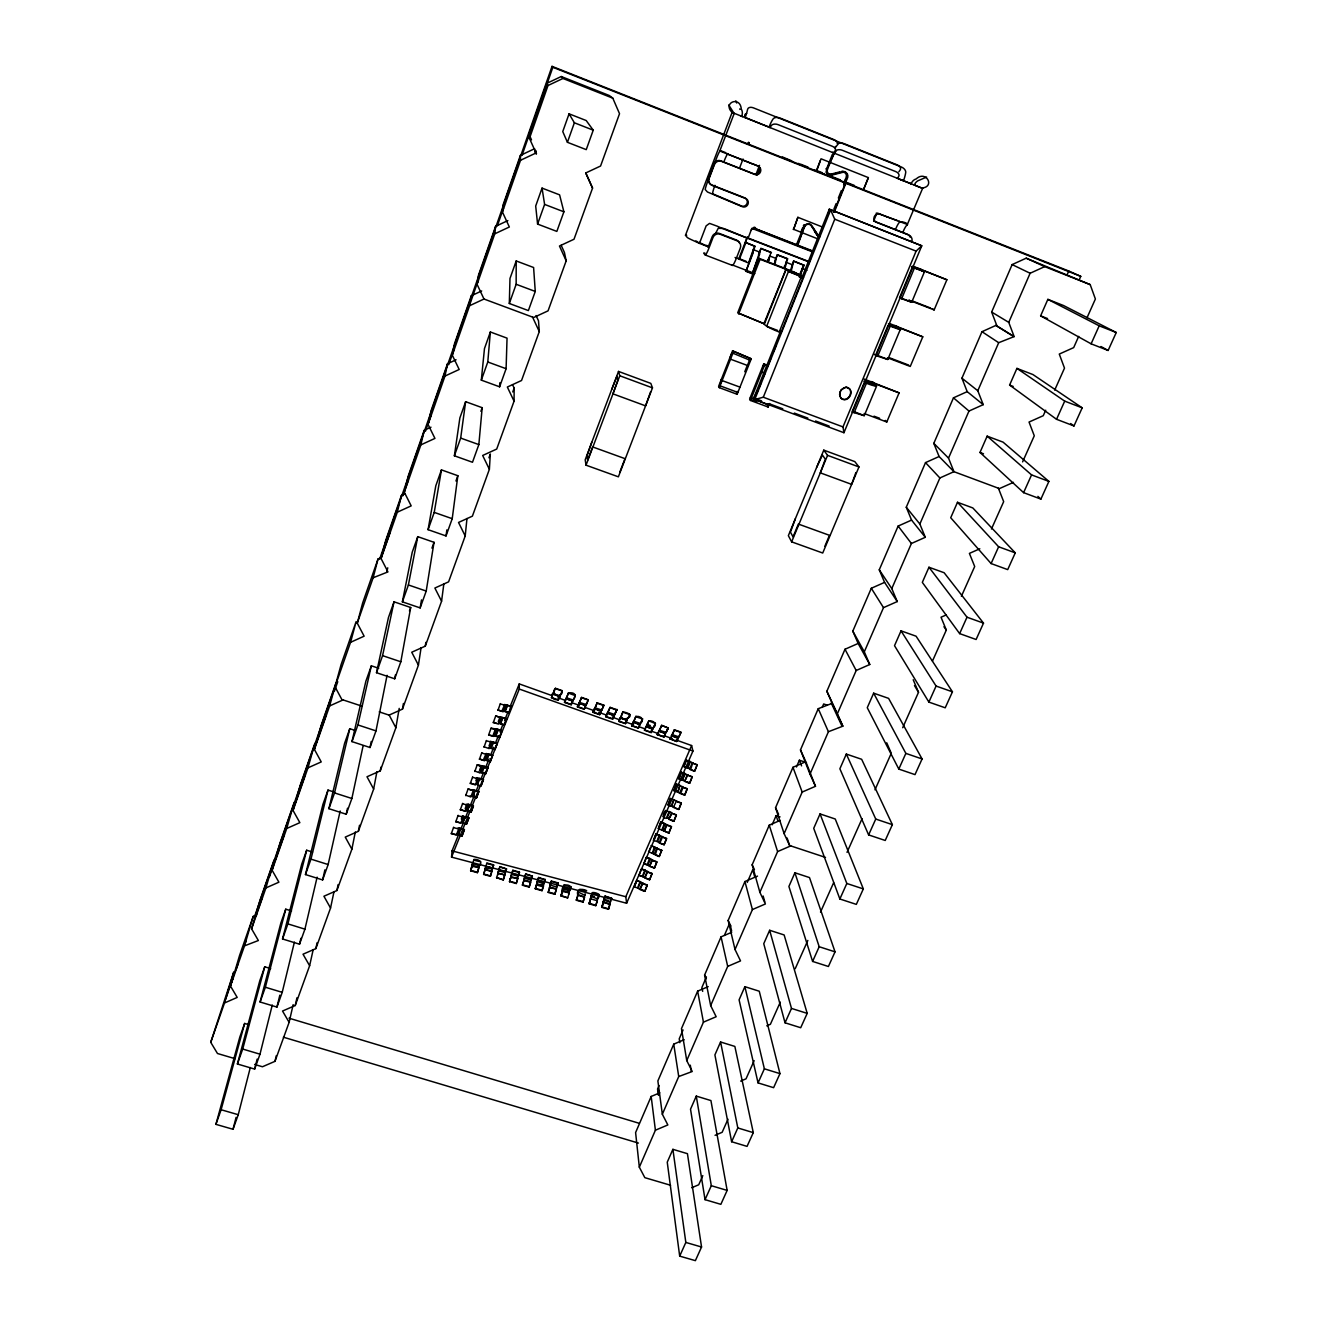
<?xml version="1.0" encoding="UTF-8"?>
<svg xmlns="http://www.w3.org/2000/svg" width="1327" height="1327" viewBox="0 0 1327 1327"><rect width="100%" height="100%" fill="white"/><g stroke="black" fill="none" stroke-linecap="round" stroke-linejoin="round"><path stroke-width="1.5" d="M509.319 303.485L516.153 284.277L516.203 260.955L533.603 267.507L535.262 291.442L528.378 310.584L509.319 303.485L509.983 278.488L516.203 260.955M464.384 829.856L460.403 828.595L458.064 834.733L462.045 835.993L464.384 829.508L457.483 828.264M579.401 702.331L586.335 704.654L588.276 699.744L581.541 697.405L580.33 700.391M389.06 715.12L402.463 709.116L418.42 665.126L411.735 652.237L425.287 646.149L441.576 601.214L434.874 588.043L448.592 581.84L465.213 535.959L458.528 522.456L472.395 516.153L489.381 469.294L482.663 455.476L496.713 449.057L514.063 401.169L514.146 388.081L512.537 384.664M579.6 702.315L581.541 697.405M586.799 703.277L584.179 709.282L577.461 706.943L580.065 700.921M573.811 698.748C570.428 703.841 581.624 691.632 568.52 692.843L567.309 695.846M603.52 902.128L610.072 904.334L608.496 909.227L601.894 907.386L605.046 896.057L611.714 898.362L610.304 902.426L603.835 900.137L605.046 896.057M615.446 712.898C621.036 700.789 609.773 725.288 616.79 709.696L610.088 707.357L607.617 712.4L605.941 716.845L612.626 719.184L614.617 714.059L612.626 719.184M506.101 368.707L507.047 338.153L490.36 331.982L484.471 348.586L481.319 380.136L499.615 386.804L506.101 368.707L487.789 361.989L490.36 331.982M573.33 700.125L566.579 697.77L568.52 692.843M567.06 696.393L565.833 698.682L572.733 701.004L565.982 698.649L564.473 702.414L571.207 704.77L573.181 699.611L571.207 704.77M560.939 693.872L562.233 690.654L555.466 688.298L554.172 691.5M602.358 708.701L601.678 710.111L601.927 709.298M499.615 386.804L499.798 382.79M553.989 691.815C546.79 698.384 560.259 704.355 560.425 694.552M658.391 848.981L661.758 850.441L659.254 856.512L648.555 851.669M508.838 712.914L511.26 706.528L507.213 705.184L504.791 711.587L508.838 712.914L511.243 706.229L504.293 704.737M562.233 690.654C563.063 699.279 549.063 694.303 555.466 688.298M504.16 725.205L506.582 718.836L502.535 717.509L500.13 723.878L504.16 725.205L506.549 718.554L499.615 717.078M495.469 729.004L493.063 735.357L495.933 735.838L498.338 729.485L495.037 736.037L499.499 737.447L501.938 730.696L497.525 729.253L491.056 728.208L488.635 734.992L493.777 736.385L496.182 730.032L491.056 728.208M590.631 899.059L591.162 895.708L594.463 896.637M591.162 895.708L589.155 903.836L595.773 905.678L597.349 900.768L590.349 898.761M489.381 469.294L490.327 453.983L488.95 457.765M499.499 737.447L501.938 730.696M500.362 703.973L505.521 705.417L503.099 711.819L497.957 709.978L501.158 711.056M488.983 747.532L491.305 748.03L493.694 741.71L490.409 748.246L494.871 749.639L497.277 743.336L490.36 741.544M472.279 865.038L478.931 867.709L477.388 872.668L470.637 870.794L472.76 862.616L472.13 865.967M494.871 749.639L497.293 742.904M577.875 895.493C574.16 882.555 598.013 895.161 579.617 889.389M584.145 897.915L585.025 893.983M498.919 716.995L495.717 715.917L500.843 717.758L498.421 724.127L493.296 722.303L496.497 723.364M577.527 896.073L578.406 892.142L584.842 895.31L585.124 894.365M490.26 761.781L492.649 755.494L488.635 754.184L486.246 760.487L490.26 761.781L492.632 755.179L485.715 753.802M535.345 888.841L536.904 883.898L543.572 885.772L543.357 886.718L542.013 890.699L535.345 888.841L538.646 877.479L545.248 879.768L543.854 883.865L537.319 881.543L538.646 877.479M562.515 891.213C560.127 882.571 574.79 883.417 569.499 891.014L562.996 888.725L564.207 884.628M561.172 245.313L564.423 252.462L566.181 260.838L548.051 310.85L533.67 317.518L483.99 299.023L477.073 284.36L494.772 233.817L509.352 227L502.419 211.988L502.933 205.287L520.383 155.408L534.599 148.707L535.279 153.335L536.407 153.783L535.942 150.681M485.649 773.873L488.037 767.62L484.471 766.359L481.203 772.496L485.649 773.873L488.021 767.288L481.85 766.26M488.635 734.992L492.234 735.739M676.123 740.002L691.616 745.542L692.943 751.049L626.609 903.239L451.545 857.126L452.043 850.872L458.993 833.605M486.395 740.881L497.277 743.336M481.071 785.916L483.443 779.679L479.445 778.385L477.073 784.639L481.071 785.916L483.443 779.364L476.526 778.02M491.77 742.208L489.149 748.61L484.04 746.786M525.774 873.879L524.281 877.844L530.999 880.265L532.376 876.168L525.774 873.879L522.473 885.242L529.141 887.099L530.485 883.135L530.7 882.173L524.082 879.751L522.473 885.242M549.693 887.63L551.385 881.045L558.02 882.903L556.826 887L550.174 885.142L549.345 888.194M555.996 890.052L558.02 882.903M481.784 753.089L486.926 754.466L484.537 760.769L479.429 758.961L482.613 760.006M550.241 884.28L550.174 885.142L551.385 881.045M610.47 901.099L608.496 909.227M476.509 797.925L478.865 791.373L476.509 797.925L472.528 796.631L474.884 790.428L478.881 791.705M608.828 900.651L603.885 899.258L601.894 907.386M478.848 444.595L482.182 407.688L465.628 401.683L459.872 417.939L454.381 455.791L472.495 462.26L478.848 444.595L460.685 438.092L465.628 401.683M471.068 812.257L473.424 806.07L469.426 804.792L467.087 810.979L471.068 812.257L473.407 805.738L466.673 804.179L465.18 808.724M482.696 770.788L484.471 766.359L477.222 764.8L482.315 766.608L479.943 772.878L474.85 771.087M536.838 884.031L537.551 880.929L544.07 882.538L545.198 879.303M472.611 777.34L477.737 778.7L475.365 784.954L470.289 783.162L473.457 784.191M466.54 824.15L468.895 817.979L464.898 816.719L462.559 822.873L466.54 824.15L468.895 817.648L461.995 816.387M570.842 886.486L569.698 889.704L563.063 887.846L562.582 889.438L561.039 895.99L567.674 897.848L569.25 892.922L562.648 890.268M471.267 789.996L468.099 788.951L473.175 790.743L470.82 796.963L465.744 795.188M517.397 879.403L519.438 872.104L512.869 870.263L510.713 877.412L517.497 878.408M462.045 835.993L464.384 829.508M523.949 880.448L524.281 878.59M542.013 890.699L544.07 882.538M465.213 535.959L466.971 518.525M462.609 803.797L467.718 805.124L465.362 811.328L460.303 809.553L463.471 810.565M511.16 876.135L511.774 873.73L515.042 874.543M458.08 815.757L463.189 817.067L460.851 823.238L455.791 821.463L458.96 822.491M504.476 875.787L505.405 871.739L498.836 870.114L497.791 873.481L504.575 874.808M568.736 894.149L569.698 889.704M494.772 233.817L495.568 226.353L507.859 220.597M453.585 827.65L458.678 828.944L456.355 835.098L451.313 833.339L454.464 834.351M498.222 872.519L499.931 866.647L506.549 868.953L505.322 872.602L498.604 870.728L499.931 866.647M532.326 875.704L529.141 887.099M491.521 872.055L493.578 864.872L486.843 862.981L485.135 869.6M478.549 868.439L479.495 864.491M452.225 518.691L457.848 475.713L441.443 469.891L435.803 485.798L428.074 529.672L446.021 535.942L452.225 518.691L434.244 512.388L441.443 469.891M441.576 601.214L443.865 583.714M446.021 535.942L446.867 529.888M603.37 902.609L603.503 901.68M425.287 646.149L425.851 642.351M418.42 665.126L421.107 647.626M477.073 284.36L478.483 275.17L495.568 226.353M426.216 591.062L434.029 542.312L417.756 536.655L412.233 552.214L402.38 601.844L420.161 607.915L426.216 591.062L408.401 584.958L417.756 536.655M578.008 895.012L576.399 900.27L583.017 902.128L584.593 897.218L578.008 894.564M420.161 607.915L421.488 599.904M402.463 709.116L403.425 703.443M254.386 917.04L350.56 642.318L364.129 636.18L357.262 623.143L373.136 577.759L387.948 571.904L381.081 558.551L397.304 512.205L411.188 505.869L404.304 492.217L420.875 444.86L434.941 438.408L428.04 424.441L444.976 376.055L459.192 369.487L452.291 355.172L469.592 305.724L471.267 295.788L481.684 290.945M562.648 890.716L561.039 895.99M254.618 1064.453L262.447 1066.759L274.988 1061.335L289.12 1022.337L282.535 1011.041L295.224 1005.518L309.622 965.741L303.02 954.213L315.843 948.606L330.539 908.033L323.921 896.239L336.892 890.533L351.887 849.147L345.252 837.105L358.356 831.299L373.65 789.084L366.998 776.759L380.252 770.871L395.877 727.76L399.211 708.386M498.106 872.934L498.288 871.988M511.111 876.699L517.812 878.574L516.253 883.517L509.551 881.642L511.227 875.604M380.252 770.871L380.949 767.089M400.82 661.775L410.707 607.501L394.036 601.811L388.446 617.553L376.503 672.706L394.7 678.794L400.82 661.775L382.574 655.654L394.036 601.811M394.7 678.794L395.446 674.829M373.65 789.084L376.901 771.75M828.131 215.19L829.292 209.202L921.767 245.794L843.939 432.718L754.748 399.527L753.786 398L780.475 331.252M358.356 831.299L359.534 825.245M452.291 355.172L454.547 343.577L471.267 295.788M351.887 849.147L355.321 831.963M378.693 668.261L371.344 665.806L365.87 681.215L351.97 741.611L370.017 747.516L375.989 730.895L387.069 675.31M370.017 747.516L371.245 741.445M444.976 376.055L447.498 363.764L456.073 359.799M519.438 872.104L518.243 876.218L511.542 874.344L512.869 870.263M336.892 890.533L338.12 884.562M330.539 908.033L333.973 891.81M355.072 730.431L349.781 728.689L344.605 743.319L328.914 808.69L346.214 814.231L351.871 798.489L363.067 746.006M346.214 814.231L347.508 808.259M315.843 948.606L317.12 942.701M309.622 965.741L313.155 949.784M590.731 898.926L589.155 903.836M428.04 424.441L431.126 410.557L447.498 363.764M333.906 791.987L328.001 790.079L322.925 804.394L305.459 874.559L322.61 879.934L328.134 864.541L340.176 811.013M889.306 325.132L900.32 329.428L887.763 359.517L875.521 355.47L888.078 325.314C896.903 328.797 911.068 333.674 888.443 323.606M295.224 1005.518L296.966 997.771M289.12 1022.337L293.167 1004.639M322.61 879.934L324.899 869.865M351.97 741.611L357.908 724.94L371.344 665.806M420.875 444.86L424.209 430.313L430.993 427.194M274.988 1061.335L276.331 1055.595M312.525 852.083L306.67 850.225L301.693 864.259L282.535 938.985L299.52 944.194L304.928 929.149L317.12 877.164M299.52 944.194L300.914 938.272M386.87 571.522L387.749 567.823M328.914 808.69L334.537 792.916L349.781 728.689M291.558 910.969L285.753 909.177L280.876 922.928L260.092 1002.001L276.928 1007.077L282.22 992.347L294.412 942.104M404.304 492.217L408.185 476.144L424.209 430.313M276.928 1007.077L279.831 995.167M397.304 512.205L401.401 495.502L404.768 493.976M305.459 874.559L310.966 859.133L328.001 790.079M270.691 968.61L264.736 966.802L259.793 980.736L237.4 1063.989L254.651 1069.081L259.992 1054.185L272.267 1005.037M254.651 1069.081L257.139 1059.128M282.535 938.985L287.893 923.891L306.67 850.225M381.081 558.551L385.709 540.388L401.401 495.502M628.218 717.691L627.737 718.305M248.58 1024.626L244.649 1023.449L239.805 1037.1L215.919 1124.351L233.021 1129.277L238.246 1114.713L250.322 1067.489M233.021 1129.277L236.09 1117.351M373.136 577.759L378.029 558.999L381.347 557.489M260.092 1002.001L265.35 987.238L285.753 909.177M679.358 735.457L676.687 741.478L670.035 738.807L676.687 741.478M357.262 623.143L362.653 602.972L378.029 558.999M900.104 221.659L899.142 221.194M237.4 1063.989L242.708 1049.06L264.736 966.802M350.56 642.318L356.15 621.567L341.072 664.661L335.001 686.756L341.852 699.511L362.288 706.263M215.919 1124.351L221.111 1109.737L244.649 1023.449M863.844 381.214L876.583 386.14L864.225 415.733L852 411.967L864.325 382.358C874.675 386.87 884.578 388.463 864.988 379.953M314.416 749.44L329.643 705.931L335.88 683.256L321.101 725.504L314.416 749.44L321.234 761.914L307.98 767.835L293.051 810.465L299.852 822.657L286.732 828.479L272.118 870.263L278.902 882.19L265.931 887.912L251.599 928.867L258.367 940.528L244.5 945.852L230.45 985.994L237.201 997.423L224.512 1002.963L210.744 1042.325L217.479 1053.505L235.078 1058.697M307.98 767.835L314.864 743.352L300.366 784.755L293.051 810.465M286.732 828.479L294.246 802.271L280.047 842.861L272.118 870.263M265.931 887.912L274.042 860.029L260.109 899.839L251.599 928.867M840.157 391.399L839.593 394.617L840.754 397.785M244.5 945.852L253.225 916.376L256.774 914.817M230.45 985.994L239.573 955.44L253.225 916.376M560.376 694.884L558.203 700.241M224.512 1002.963L233.784 971.961L210.744 1042.325M586.368 703.874L584.179 709.282M497.625 875.074L498.156 873.083L504.874 874.957L503.331 879.901L496.58 877.578L503.331 879.901M680.087 793.065L677.881 792.02L679.938 785.65L676.438 784.157L683.156 786.944L680.751 793.347L673.983 790.71L676.438 784.157M634.654 719.35L635.898 716.364C643.429 715.817 643.462 722.07 640.609 722.784M647.51 723.829L648.754 720.86C656.301 720.279 656.301 726.599 653.431 727.262M473.872 859.796L472.661 863.479L479.263 865.818C486.893 857.59 462.377 858.486 480.623 861.687M666.22 731.724L665.955 732.521L666.685 731.127M477.388 872.668L478.4 869.119M483.642 874.427L485.184 869.467L491.919 871.341L490.376 876.301L483.642 874.427L484.654 870.877M493.578 864.872L492.367 868.986L485.267 867.841L484.819 869.865L491.637 871.192M490.376 876.301L491.388 872.751M496.613 878.026L497.559 874.709M503.298 879.436L504.277 876.566M516.253 883.517L517.198 880.183M549.146 889.09L548.2 892.424L554.852 894.265L556.477 888.791L549.776 887.498L548.2 892.424M225.64 999.165L233.17 977.651M235.907 969.838L237.964 963.966M244.118 946.367L246.175 940.495M379.605 559.165L552.032 66.35L1068.749 271.007L1080.759 276.348L1079.067 280.13M536.407 153.783L529.473 138.406L529.009 134.309L546.857 83.336L561.255 76.518L609.292 95.511L612.792 98.165L619.527 113.707L600.567 166.024L585.821 172.925L592.555 188.102L574.01 239.242L559.463 246.026L566.181 260.838M255.547 916.509L262.398 896.952M269.248 877.379L271.305 871.507M275.419 859.763L283.646 836.292M295.291 803.017L304.878 775.631M315.826 744.314L326.11 714.971M334.321 691.483L337.755 681.696M380.899 558.435L389.806 532.99M402.827 495.817L408.301 480.158M425.436 431.242L430.91 415.583M448.725 364.709L454.199 349.051M469.957 304.049L478.168 280.561M497.36 225.772L503.514 208.173M522.009 155.342L552.845 67.279L552.032 66.35M502.419 211.988L520.516 160.285L520.383 155.408M529.473 138.406L548.001 85.525L562.947 78.459L612.792 98.165M554.852 894.265L555.797 890.948M542.046 188.102L535.693 206.033L537.584 224.081L556.842 231.412L563.892 211.806L559.596 194.853L542.046 188.102L544.601 204.408L537.584 224.081M569.067 113.823L562.764 131.572L567.425 142.304L586.252 149.636L593.235 130.179L586.202 120.541L569.067 113.823L574.375 122.781L593.235 130.179M576.399 900.27L577.394 896.753M583.017 902.128L584.013 898.595M592.389 892.955L591.112 896.571L597.581 898.86C605.245 890.799 581.01 891.628 598.991 894.813M595.773 905.678L598.908 894.348M376.503 672.706L382.574 655.654M402.38 601.844L408.401 584.958M428.074 529.672L434.244 512.388M454.381 455.791L460.685 438.092M481.319 380.136L487.789 361.989M567.425 142.304L574.375 122.781M409.462 610.984L410.707 607.501M431.938 548.134L434.029 542.312M455.957 481.004L457.848 475.713M480.888 411.287L482.182 407.688M512.753 391.946L514.146 388.081M536.058 315.544L538.497 320.786L539.293 331.568L521.544 380.501L507.345 387.036L514.063 401.169M618.515 371.427L585.19 459.805L586.036 465.18L618.382 476.824L652.486 387.866L650.811 383.387L618.515 371.427L619.792 375.773L586.036 465.18M451.263 833.804L453.635 827.185M455.742 821.927L458.13 815.292M460.253 810.001L462.642 803.349M465.694 795.636L468.099 788.951M470.239 783.593L472.644 776.909M474.817 771.518L477.222 764.8L480.457 766.326M479.395 759.392L481.817 752.658M484.007 747.217L486.428 740.466M493.262 722.717L495.717 715.917M497.924 710.393L500.379 703.575M479.495 770.373L481.27 765.679M461.348 819.058L462.509 815.972M475.862 780.757L477.04 777.639M483.327 760.089L486.213 753.421M489.033 745.973L490.841 741.246M498.305 721.506L500.13 716.729M501.871 711.139L504.791 704.405M685.512 235.211L732.106 112.447L733.184 112.878M749.606 162.624L758.132 166.174A4.462 4.263 -72.9 0 1 760.487 171.896A4.462 4.263 -72.9 0 1 754.914 174.5L721.573 161.38A5.756 5.54 -76.5 0 0 714.374 164.73L709.265 178.166A5.739 5.524 -76.1 0 0 712.383 185.531L745.625 198.519A4.412 4.246 -71.3 0 1 747.997 204.192A4.412 4.246 -71.3 0 1 742.44 206.763L707.457 192L705.168 189.496A8.476 0.962 -69.4 0 1 707.374 182.346L716.58 158.095A8.526 0.962 -69.4 0 1 719.599 151.477L734.262 113.309L732.106 112.447M724.177 161.081A8.526 0.995 -69.3 0 1 727.213 154.479L727.76 153.484M769.876 127.442L745.21 117.522A16.654 1.941 -69.2 0 0 747.615 109.328A5.457 3.483 28.5 0 1 753.404 107.852L901.381 167.003A5.358 3.4 31.5 0 1 905.727 172.46A16.405 3.235 -67.8 0 1 903.538 180.754L897.798 178.448M707.656 246.54L699.445 243.372L706.146 225.855L709.547 223.384L717.177 226.171A15.045 0.846 21.6 0 0 727.528 230.467L809.254 262.049M619.925 471.831L624.984 458.644L592.605 446.917L587.612 460.17L586.932 456.024L591.776 442.322M650.578 391.863L645.585 405.863L612.958 393.854L617.934 379.804L616.955 376.387L611.764 389.309M739.438 168.347L743.037 159.008M715.552 233.519L718.222 228.31L723.796 228.46M768.996 260.689L769.61 255.945L775.897 258.383L775.3 263.111M755.909 174.617L759.508 165.328M756.871 175.214L759.757 167.749M785.368 267.009L787.375 258.616L777.323 254.734L775.15 260.274M791.655 269.431L793.629 261.037L804.112 265.3L799.352 277.194M753.935 247.834L748.528 263.028L738.757 258.898L747.366 236.77M745.956 271.322L752.89 253.49L753.238 249.625L759.542 252.064L759.641 254.154L752.26 273.744L745.956 271.322L755.046 246.341L745.442 242.41L747.283 237.699M739.321 259.478L745.824 242.758M758.513 254.668L760.968 248.414L771.037 252.312L767.819 261.933M752.26 273.744L760.968 248.414M798.804 274.175L786.032 269.315L788.885 271.62L803.515 277.708L794.359 272.118L759.061 258.317L737.679 312.857L763.921 323.672C764.767 326.89 787.077 335.598 779.43 331.087M738.592 314.051L760.072 259.296L759.061 258.317M767.404 261.535L768.864 257.853M732.57 350.875L718.587 386.373L719.317 387.666L737.132 394.301L751.248 358.788L732.57 350.875L751.248 358.788M729.85 358.141L731.94 352.8L750.435 360.43M719.317 387.666L733.35 352.053M774.105 264.355L777.323 254.734M797.875 217.313L793.579 229.438L797.875 217.313L823.188 227.315M816.951 169.126L820.351 160.517M816.669 171.05L821.031 158.792L868.372 177.619L863.529 189.612L868.372 177.619M784.157 268.22L787.375 258.616M744.762 371.776L746.869 366.468M739.471 313.537L763.921 323.672L786.165 268.784M747.665 364.825L749.788 359.501M764.468 323.904L786.115 269.364L760.072 259.296M801.143 231.578L802.603 227.879M796.515 244.666L803.1 228.078M826.323 170.271A4.014 3.815 -67.8 0 1 826.621 168.861L832.328 154.479M834.219 212.337L846.095 182.711L845.15 182.297L847.008 177.636A4.014 3.815 -66.7 0 0 842.695 172.344L831.913 175.098A4.595 4.363 -67.8 0 1 826.97 169.06L834.351 153.219L836.939 150.084A5.573 3.566 13.1 0 1 842.38 150.299L895.725 171.581A5.557 3.517 11.5 0 1 898.595 176.624L897.351 178.316M551.435 697.886L553.11 693.739L559.563 696.493M819.754 236.886A4.512 4.313 -63.2 0 1 817.283 235.111L811.344 225.905A3.964 3.782 -64.3 0 0 804.61 226.784L797.162 245.362L753.189 227.829L811.958 250.654M839.891 171.846L830.951 174.136L831.813 174.534A4.031 3.815 -67.8 0 1 827.467 169.259L835.579 149.536A5.573 3.566 13.5 0 0 832.162 146.219L778.169 124.672A5.607 3.616 15.2 0 0 771.12 125.8L770.058 127.591L769.013 127.176A8.46 1.095 -68.9 0 1 771.816 121.039L772.928 119.165A5.59 3.616 15.2 0 1 779.961 118.02L833.854 139.567A5.573 3.583 13.4 0 1 837.254 142.901L837.271 143.698M812.489 251.317L797.66 245.561L802.271 232.689M790.411 270.642L793.629 261.037M640.974 889.571L637.673 887.713L640.112 881.609L643.462 883.583M648.256 872.005L644.889 870.031L642.45 876.168L645.768 878.01M650.529 866.332L647.244 864.557L649.699 858.403L653.017 860.294M677.881 792.02L679.922 785.319M689.824 761.366L686.324 760.189L683.803 766.309L687.303 767.686L689.824 761.366L693.308 763.274M502.369 710.808L505.239 711.305L507.66 705.251L505.819 705.234M767.255 365.141L763.722 363.814L749.606 399.128L750.452 400.455L768.167 407.041L769.577 403.524M799.236 275.933L803.648 264.919M750.452 400.455L764.601 365.025L763.722 363.814M800.198 277.044L802.205 268.535L806.882 270.343M801.823 277.857L829.292 209.202L921.767 245.794L916.094 251.118L842.993 426.912L843.939 432.718M759.077 387.766L761.383 382.027M762.909 378.178L765.215 372.439M768.283 364.759L770.589 359.003M773.658 351.34L775.963 345.584M808.176 265.052L810.482 259.296M843.856 182.827L845.349 179.079M833.87 209.218L836.11 203.612M838.365 197.988L841.368 190.507M843.607 184.901L846.609 177.42A4.578 4.346 -66.8 0 0 846.41 173.455M833.721 212.154L847.522 177.835A4.595 4.346 -66.7 0 0 842.579 171.797L841.683 171.399A4.578 4.346 -66.8 0 1 845.962 172.792M498.255 723.082L500.578 723.597L502.999 717.575L501.142 717.575M483.841 759.724L486.694 760.172L489.082 754.234M479.893 778.435L477.538 784.307L474.154 784.274M469.609 796.283L472.976 796.3L475.331 790.461L471.964 790.063M464.168 810.648L467.552 810.631L469.874 804.825L468.282 804.062L468.016 804.908M455.161 834.418L458.545 834.368L460.851 828.612L459.258 827.866L458.993 828.728M465.362 816.735L463.04 822.524L459.656 822.558M460.535 829.773L463.637 822.093M465.18 818.261L468.265 810.581M469.808 806.733L474.452 795.221M475.995 791.39L478.317 785.634M480.623 779.861L483.725 772.198M485.267 768.35L489.132 758.762M490.675 754.914L493.76 747.25M495.303 743.402L498.405 735.722M499.947 731.89L503.033 724.21M504.575 720.379L507.677 712.699M509.983 706.943L519.255 683.903L552.181 695.68M451.545 857.126L519.288 689.045L519.255 683.903M574.06 698.201L575.271 695.215M763.307 397.221L834.749 219.22L830.619 209.981L754.748 399.527L763.307 397.221L842.993 426.912M577.461 706.943L578.987 703.177L585.721 705.516L578.837 703.21M587.065 702.746L588.276 699.744M593.02 712.35L594.546 708.601L601.247 710.94L599.721 714.689L593.02 712.35L595.641 706.362M595.906 705.831L597.133 702.846L603.851 705.184L601.894 710.078L594.96 707.772M597.133 702.846L595.176 707.739M602.624 708.17L603.851 705.184M873.614 221.145L876.6 213.813M605.941 716.845L607.484 713.113L614.169 715.435M610.088 707.357L608.131 712.251L614.816 714.59M620.173 718.073L626.842 720.395L625.498 723.663L618.83 721.341L621.534 715.353M621.782 714.855L623.01 711.869C642.583 715.568 614.6 725.471 623.01 711.869M895.841 228.659A8.377 1.725 -67.9 0 1 899.358 222.355C899.557 220.448 910.471 223.467 906.723 225.258A8.377 1.758 -67.8 0 0 903.189 231.545M628.467 717.177L629.695 714.208M641.057 722.187L638.353 728.125L631.685 725.819L634.389 719.864M907.17 224.877L922.613 188.368M636.661 880.498L634.273 886.884L638.121 888.145L640.593 882.156L636.661 880.498L640.112 881.609M655.903 833.903L653.481 840.373L657.363 841.65L660.299 835.761L655.903 833.903L662.571 836.673L660.68 841.235M668.974 833.074L671.412 826.572L660.763 822.126L658.325 828.629L668.974 833.074L663.533 830.652M674.697 807.397L668.095 804.991L670.533 798.456L677.234 801.243M688.331 775.283L681.365 772.198L678.91 778.767L685.744 781.487M634.273 886.884L636.744 880.896M641.522 869.318L645.386 870.578L642.898 876.6L639.05 875.322L641.439 868.92L644.889 870.031M649.865 866.05L643.827 863.728L646.249 857.292L649.699 858.403M648.654 852.067L650.529 847.522M653.481 840.373L655.986 834.285M658.325 828.629L660.763 822.126M663.201 816.835C671.744 801.309 656.649 819.29 667.083 818.129L669.621 811.991L665.723 810.697M668.095 804.991L670.533 798.456M673.983 790.71L676.538 784.522M678.91 778.767L681.365 772.198M686.441 760.537L690.355 761.864L687.784 768.101L683.869 766.774L686.324 760.189M657.86 848.616L651.059 845.614L655.455 847.472L652.519 853.344L653.896 848.252M657.479 839.593L659.37 835.031M660.846 822.508L665.175 823.984L662.206 829.906L664.23 823.271M674.016 799.617L671.462 805.754L674.05 807.148M681.481 772.563L685.395 773.873L682.31 779.894L678.81 778.402L682.294 779.563L684.865 773.359M640.427 888.924L642.898 882.936M645.221 877.363L647.692 871.358M650.014 865.768L652.519 859.73M655.356 854.671L657.346 848.069M664.545 830.702L667.066 824.598M670.052 817.382L671.96 812.788L669.107 811.46L666.618 817.697L669.422 818.908M685.81 779.331L687.734 774.686M690.72 769.494L692.711 762.677M823.785 450.135L788.354 535.66L791.638 541.847L822.723 553.027L858.967 466.955L854.82 461.614L823.785 450.135L827.567 455.36L858.967 466.955M631.685 725.819L633.244 722.087L639.896 724.409L638.353 728.125M635.898 716.364L633.924 721.241L640.593 723.563M642.567 718.703L641.323 721.672L642.583 719.052L635.915 716.729M644.524 730.281L646.083 726.566L652.718 728.871L651.159 732.587L644.524 730.281L647.228 724.36M644.706 890.898L641.671 889.919L644.806 891.313L647.277 885.325L642.318 883.45L639.846 889.438L644.806 891.313L647.194 884.927L644.142 883.931M648.953 872.353L652.005 873.348L649.6 879.768L644.64 877.877L647.128 871.872L652.088 873.747L649.6 879.768L646.465 878.358M654.41 868.157L656.915 862.119L651.939 860.244L649.434 866.266L654.41 868.157L656.832 861.721L653.548 860.659M659.154 856.114L655.886 855.036L659.254 856.512L661.659 850.043M664.097 844.801L666.618 838.73L661.626 836.839L659.104 842.91L664.097 844.801L666.536 838.332L663.251 837.254M668.874 832.676L671.412 826.572M673.768 820.899L670.699 819.887L673.867 821.28L676.405 815.143L671.396 813.235L668.858 819.373L673.867 821.28L676.306 814.761L673.237 813.75M677.633 801.674L681.232 802.901L678.777 809.437L674.133 807.761L673.419 807.198L676.306 801.375L681.332 803.283L678.777 809.437L675.642 808.143M684.699 795.172L687.27 788.984L682.227 787.077L679.673 793.264L684.699 795.172L687.154 788.62L684.068 787.591M689.542 782.864L686.457 781.835L689.658 783.229L692.23 777.025L687.187 775.101L684.616 781.321L689.658 783.229L692.13 776.66L689.028 775.631M694.021 763.606L697.106 764.651L694.635 771.236L689.592 769.312L692.163 763.075L697.222 764.999L694.635 771.236L691.433 769.842M791.638 541.847L827.567 455.36M655.405 723.182L654.161 726.151L655.438 723.547L648.754 720.86M854.124 412.747L866.465 383.138M877.661 356.266L890.218 326.127M901.63 298.774L914.403 268.087M648.787 721.225L646.531 725.736M657.313 734.743L658.889 731.028L665.507 733.333L663.948 737.032L657.313 734.743L660.05 728.822M660.332 728.291L661.576 725.338L668.244 728.025L666.22 732.504L659.337 730.198M668.211 727.66L666.967 730.613L668.244 728.025L661.576 725.338M661.609 725.703L659.585 730.198M670.085 739.172L672.756 733.151M673.121 732.753L674.365 729.8L680.983 732.122L678.993 736.949L672.374 734.644L674.365 729.8M824.863 546.26L829.475 535.328L798.373 524.065L793.048 536.888L790.461 532.11L795.354 518.741M855.882 472.578L851.635 484.372L820.302 472.843L825.328 459.159L822.408 455.045L816.619 467.436M864.142 413.51L886.784 422.003L899.092 392.875L864.176 379.058M890.052 323.705L922.779 336.826L910.256 366.451L887.448 357.759M909.277 300.284L934.142 309.921L946.881 279.765L913.855 266.545M625.498 723.663L627.489 718.554M536.373 885.889L535.295 888.36L541.963 890.218M659.784 1092.818L651.175 1096.467L635.6 1132.561L639.332 1167.196L644.839 1177.663L670.566 1185.26M684.168 1039.704L673.734 1044.167L657.877 1080.924L662.339 1114.249L667.846 1124.948L655.405 1130.206L639.332 1167.196M784.124 833.638L775.549 807.712L792.965 767.305L805.821 761.698L800.48 749.888L818.245 708.684L832.195 703.327L842.844 726.184L828.413 731.724L809.984 774.139L815.475 786.297L802.188 792.07L784.124 833.638L789.631 845.531L825.51 857.408M708.187 986.641L697.637 991.153L681.481 1028.607L686.739 1060.588L692.246 1071.503L678.727 1076.545L662.339 1114.249M686.739 1060.588L703.443 1022.155L716.165 1016.731L710.658 1005.584L704.604 975.03L721.059 936.862L731.724 932.284M710.658 1005.584L727.694 966.404L740.532 960.897L735.025 949.518L728.158 920.424L744.928 881.543L757.501 876.102M735.025 949.518L752.409 909.559L765.397 903.969L759.89 892.341L752.16 864.789L769.262 825.162L780.16 820.418M832.195 703.327L826.87 691.251L845 649.251L858.138 643.462L869.766 664.512L856.18 670.5L837.37 713.777L842.844 726.184M858.138 643.462L852.813 631.138L871.308 588.276L884.578 582.387L897.251 601.562L883.5 607.65L864.308 651.822L869.766 664.512M884.578 582.387L879.27 569.797L898.13 526.073L911.566 520.101L925.301 537.302L911.4 543.489L891.794 588.591L897.251 601.562M911.566 520.101L906.275 507.229L925.516 462.609L939.101 456.521L953.947 471.682L999.413 488.601L1013.48 482.348M939.101 456.521L933.81 443.367L953.466 397.835L967.201 391.647L983.224 404.652L968.975 411.055L948.523 458.097L953.947 471.682L939.881 477.969L919.86 524.032L925.301 537.302M967.201 391.647L961.926 378.195L981.98 331.7L995.897 325.414L1014.143 336.594L1008.752 322.361L991.651 312.044L1012.136 264.587L1026.202 258.184L1090.197 284.625L1095.389 299.006L1087.045 317.7M796.449 766.989L799.385 760.205L806.484 762.61M822.176 707.424L823.669 703.957L827.235 705.201M659.055 1085.519L657.562 1088.986L658.358 1095.107M683.057 1029.951L679.225 1038.792L679.855 1042.707M706.428 976.971L701.917 987.437L702.68 991.385M724.393 935.402L728.987 924.753M747.267 882.422L752.724 869.766L754.831 877.296M772.148 824.797L776.129 815.591L780.027 816.885M626.609 903.239L625.797 896.737L691.616 745.542M983.224 404.652L977.8 390.752L998.7 342.698L1014.143 336.594M759.89 892.341L777.605 851.586L769.262 825.162M1008.752 322.361L1030.117 273.262L1044.697 266.627L1090.197 284.625M663.948 737.032L665.938 731.957M820.053 813.915L813.716 828.33L839.858 898.993L856.33 904.384L863.33 888.908L835.247 819.008L820.053 813.915L846.825 883.483L839.858 898.993M846.327 754.068L839.875 768.781L868.621 834.915L885.225 840.472L892.374 824.648L861.654 759.293L846.327 754.068L875.754 819.058L892.374 824.648M672.889 1149.331L667.249 1162.187L679.689 1256.122L695.381 1260.65L701.552 1247.015L687.436 1153.677L672.889 1149.331L685.827 1242.437L679.689 1256.122M696.277 1096.102L690.521 1109.19L705.035 1199.658L720.86 1204.335L727.146 1190.402L710.924 1100.564L696.277 1096.102L711.305 1185.708L705.035 1199.658M873.647 693.175L867.261 707.706L898.81 769.079L915 774.62L922.083 758.961L888.592 698.367L873.647 693.175L905.86 753.388L922.083 758.961M901.033 630.856L894.514 645.685L928.883 702.099L945.222 707.805L952.454 691.815L916.078 636.197L901.033 630.856L936.082 686.059L952.454 691.815M928.966 567.243L922.315 582.387L959.637 633.609L976.108 639.498L983.506 623.126L944.127 572.733L928.966 567.243L967.001 617.204L983.506 623.126M957.497 502.286L950.713 517.746L991.103 563.56L1007.707 569.615L1015.271 552.861L972.791 507.926L957.497 502.286L998.634 546.774L1015.271 552.861M720.578 1041.994L714.905 1054.899L731.625 1141.734L747.051 1146.379L753.288 1132.628L734.859 1046.422L720.578 1041.994L737.812 1127.95L731.625 1141.734M744.878 986.674L739.089 999.845L758.049 1082.898L773.608 1087.676L779.961 1073.626L759.26 991.219L744.878 986.674L764.369 1068.816L758.049 1082.898M769.643 930.277L763.755 943.713L785.037 1022.802L800.712 1027.728L807.198 1013.38L784.141 934.954L769.643 930.277L791.489 1008.42L785.037 1022.802M794.906 872.768L788.902 886.469L812.605 961.428L828.413 966.487L835.031 951.841L809.503 877.578L794.906 872.768L819.19 946.732L812.605 961.428M979.989 452.457L987.155 436.152L1003.063 442.14L1048.894 481.402L1040.899 499.101L1023.598 492.649L979.989 452.457L983.506 453.784M1009.598 385.062L1016.93 368.392L1032.953 374.562L1082.185 407.837L1073.991 425.95L1056.541 419.299L1009.598 385.062L1013.148 386.422M1040.617 315.859L1047.866 299.371L1063.491 305.509L1116.256 332.513L1108.128 350.461L1091.109 343.826L1040.617 315.859L1047.55 318.563M651.159 732.587L653.879 726.665M1067.074 274.805L1068.749 271.007M599.721 714.689L601.712 709.563M562.067 893.054L560.973 895.526L567.674 897.848M671.445 735.938L678.064 738.243L676.521 741.063L678.362 737.066M702.812 1175.606L698.715 1184.779L691.682 1187.731M727.992 1119.208L722.153 1132.296L715.054 1135.298M754.151 1060.671L746.039 1078.818L740.665 1081.09M780.309 1002.117L770.39 1024.295L766.757 1025.837M795.205 968.727L807.844 940.445M820.517 912.064L833.638 882.704M847.024 852.365L862.086 818.676M874.974 789.814L891.28 753.288L886.718 742.772M902.708 727.71L918.516 692.296L913.208 679.756M932.483 661.045L946.317 630.06L941.025 617.221L946.168 614.965M961.395 596.287L974.698 566.513L969.407 553.392L979.824 548.781M991.451 529.009L1003.676 501.639L998.402 488.22M1022.619 461.862L1034.28 435.787L1029.039 422.052L1043.254 415.699L1045.709 410.209M1054.7 390.088L1064.503 368.126L1059.278 354.077L1073.676 347.608L1078.685 336.378M868.621 834.915L875.754 819.058M898.81 769.079L905.86 753.388M928.883 702.099L936.082 686.059M959.637 633.609L967.001 617.204M991.103 563.56L998.634 546.774M1023.598 492.649L1031.56 474.9L987.155 436.152M1056.541 419.299L1064.702 401.136L1016.93 368.392M1091.109 343.826L1099.187 325.828L1047.866 299.371M590.2 900.9L589.088 903.355L595.69 905.196M602.956 904.467L601.811 906.905L608.396 908.746M663.732 830.967L666.502 825.062L671.512 826.953M654.029 854.406L656.782 848.55L661.758 850.441M679.739 735.058L681.033 732.487L674.415 730.165M647.692 864.988L650.628 859.15L646.332 857.69M747.781 143.747L748.544 142.238M742.191 116.477L741.611 116.245A7.332 6.983 -78.4 0 0 741.279 109.063C740.234 95.312 722.021 102.942 732.205 112.48M753.786 398L758.314 389.69M735.855 100.835L736.717 103.042M898.877 171.764L900.154 169.972A5.54 3.533 11.4 0 0 897.301 164.93L844.055 143.648A5.557 3.583 13.1 0 0 838.631 143.449L835.993 146.667A8.393 1.377 -68.3 0 0 835.28 147.844M719.931 151.046L750.302 163.088M909.459 183.109L911.201 183.806A7.133 6.701 -62.8 0 1 916.194 178.929C925.981 169.74 935.585 187.057 921.767 188.036L922.63 188.368M840.953 389.906L846.228 387.02L850.01 389.325M727.544 154.048L749.208 162.458M926.611 177.038L919.429 180.157A7.199 6.751 -62.6 0 0 914.386 185.083L914.867 185.282M478.549 772.231L485.699 773.442M463.505 816.851L463.753 815.989M473.474 790.527L473.722 789.698M495.701 729.701L496.713 729.07L501.921 731.111M520.516 160.285L535.279 153.335M469.592 305.724L483.99 299.023M329.643 705.931L343.063 699.91M777.605 851.586L790.743 845.896M842.579 171.797L831.05 174.683L831.913 175.098M491.073 741.942L491.935 741.959M458.329 828.413L459.275 828.496M462.841 816.52L463.787 816.619M467.353 804.593L468.298 804.693M472.81 790.212L473.756 790.311M477.372 778.186L478.317 778.285M486.545 753.968L487.507 754.068M500.461 717.26L501.424 717.376M505.139 704.936L506.101 705.052M874.029 383.437L899.092 392.875M562.167 891.445L568.868 892.756M471.831 866.232L478.665 867.559M523.618 880.697L530.385 882.007M536.506 884.28L543.241 885.607M637.673 887.713L639.531 889.09M842.662 399.211C847.538 400.721 851.851 394.865 850.375 390.37M897.566 327.155L922.779 336.826M524.679 877.329L531.215 878.955M687.303 767.686L690.123 768.914M452.043 850.872L625.797 896.737M536.456 884.976L543.125 886.834M470.637 870.346L477.372 872.221M483.625 873.962L490.343 875.837M511.194 881.642L516.203 883.052M522.423 884.777L529.108 886.635M549.809 892.408L554.802 893.801M576.316 899.806L582.935 901.647M486.876 863.446L493.594 865.32M499.848 867.062L506.549 868.953M512.786 870.694L519.487 872.569M525.691 874.294L532.376 876.168M538.58 877.91L545.248 879.768M551.435 881.493L558.086 883.367M564.257 885.092L570.909 886.95M605.129 896.521L611.714 898.362M489.116 867.178L492.466 868.123M549.428 887.332L556.079 889.19M577.593 895.194L584.212 897.035M603.072 902.31L609.657 904.151M685.827 1242.437L701.552 1247.015M221.111 1109.737L238.246 1114.713M921.502 269.862L946.881 279.765M711.305 1185.708L727.146 1190.402M242.708 1049.06L259.992 1054.185M283.397 1037.2L638.42 1143.078M688.862 768.217L689.858 768.947M683.903 780.193L684.898 780.939M288.987 1018.174L639.299 1123.322M737.812 1127.95L753.288 1132.628M265.35 987.238L282.22 992.347M668.161 818.212L669.156 818.975M639.05 875.322L644.939 877.446M639.232 888.725L640.145 889.007M764.369 1068.816L779.961 1073.626M287.893 923.891L304.928 929.149M791.489 1008.42L807.198 1013.38M310.966 859.133L328.134 864.541M907.27 224.445L879.801 214.161A4.412 4.163 -61.9 0 0 874.261 216.716A4.412 4.163 -61.9 0 0 876.467 222.322L908.846 235.061A5.656 5.341 -59.2 0 1 911.649 242.244M819.19 946.732L835.031 951.841M334.537 792.916L351.871 798.489M458.545 834.368L462.095 835.512M467.552 810.631L471.102 811.792M472.976 796.3L476.559 797.477M651.059 866.68L654.327 867.758M486.694 760.172L490.293 761.35M846.825 883.483L863.33 888.908M357.908 724.94L375.989 730.895M660.73 843.342L663.998 844.42M681.514 793.778L684.599 794.807M670.633 798.837L674.016 799.949L671.479 806.103L668.045 804.494M491.305 748.03L494.905 749.208M379.223 711.869L389.209 715.17L395.877 727.76M500.578 723.597L504.177 724.791M495.933 735.838L499.533 737.032M505.239 711.305L508.855 712.499M647.012 724.343L650.33 725.504M646.78 725.72L653.415 728.042M552.812 694.137L557.871 695.912M620.19 717.625L626.875 719.947M671.445 735.49L678.047 737.779M551.451 697.538L558.219 699.876M564.473 702.066L571.091 704.372M577.461 706.594L584.062 708.883M593.02 712.002L599.588 714.291M605.925 716.497L610.851 718.206M625.365 723.265L618.83 721.341M631.669 725.454L638.204 727.727M644.491 729.916L651.01 732.189M657.28 734.362L663.782 736.634M555.449 688.63L562.217 691.002M568.503 693.192L575.271 695.564M581.541 697.753L588.276 700.092M597.133 703.194L603.851 705.533M610.088 707.722L616.79 710.061M623.027 712.234L629.711 714.556M557.987 697.753L565.733 700.523M571.555 702.597L579.302 705.367M585.107 707.457L594.778 710.907M598.659 712.3L606.406 715.071M612.211 717.144L619.958 719.914M625.763 721.988L633.51 724.758M639.332 726.831L645.138 728.921M650.943 730.995L658.69 733.765M664.495 735.838L672.242 738.608M519.288 689.045L692.943 751.049M656.848 841.102L660.05 842.745M652.021 852.797L654.841 854.124M661.709 829.375L664.396 830.967M887.265 216.882L897.434 220.581M887.017 216.782L878.325 213.398A4.396 4.147 -62 0 0 876.168 213.183M777.522 330.373L766.641 326.326L788.487 271.388L801.259 276.232M619.792 375.773L652.486 387.866M653.829 854.09L654.692 854.406M755.71 398.714L761.499 400.87M769.229 403.756L782.748 408.782M794.326 413.095L807.844 418.121M815.574 420.991L829.093 426.033M751.381 399.775L756.672 401.749M728.722 104.966L733.964 113.193L833.837 153.003M730.53 359.202L748.312 365.788M1031.56 474.9L1048.894 481.402M874.012 416.18L879.652 418.287M516.153 284.277L535.262 291.442M764.601 365.025L768.167 366.368M889.737 357.859L908.663 365.074M754.781 273.578L731.758 264.736L732.338 265.383A8.393 1.161 -69.3 0 0 736.253 258.549L740.317 248.083A5.623 5.441 -67.5 0 0 737.281 240.884L720.113 234.249A5.623 5.457 -69.9 0 0 712.997 237.533L708.966 248.049A8.41 1.045 -69.5 0 1 705.184 254.966L703.774 253.258A14.912 1.062 21.6 0 1 704.936 253.125M705.3 255.016L732.487 265.45M745.475 270.824L751.779 273.246M1064.702 401.136L1082.185 407.837M544.601 204.408L563.892 211.806M761.366 248.779L771.451 252.677M777.755 255.116L787.807 258.997M794.093 261.419L804.112 265.3M785.932 262.248L792.186 264.67M738.608 258.45L746.288 261.402M735.058 257.471L738.757 258.898M855.185 412.1L864.259 415.583M753.902 227.265L755.527 227.896L754.881 227.365M813.219 252.163L751.845 228.327L748.03 238.396L725.006 228.957M911.483 300.648L930.526 308.013M749.191 238.445L808.408 261.369M745.442 242.41L755.046 246.341M658.673 731.028L665.209 733.566M645.884 726.582L652.42 729.104M633.062 722.104L639.614 724.642L640.344 723.58M607.302 713.13L613.887 715.668M594.38 708.635L600.965 711.172M793.198 229.156L817.648 238.81M876.815 355.138L887.78 359.401M834.749 219.22L916.094 251.118M1099.187 325.828L1116.256 332.513M900.668 297.878L911.715 302.224L924.488 271.703L912.329 266.246M785.567 269.132L784.473 268.12M911.533 266.594L924.488 271.753L912.246 267.258L899.474 297.945L911.699 302.291L908.846 300.151M673.934 790.228L677.417 791.605M647.244 864.557L643.827 863.728M782.333 156.918L791.721 160.866M800.463 164.1L807.861 167.036A5.64 0.863 -68.6 0 1 807.994 167.302M816.686 170.519L822.209 172.709M854.472 185.498L847.14 182.595A5.623 0.979 -68.3 0 1 847.306 182.877M552.845 67.279L1080.759 276.348M720.146 150.482L725.852 152.738M752.11 163.619L757.136 165.593A4.445 4.246 -73 0 1 759.492 171.299A4.445 4.246 -73 0 1 753.935 173.887L720.727 160.816A5.739 5.507 -76.7 0 0 713.561 164.166L708.469 177.536A5.706 5.507 -76.2 0 0 711.571 184.868L744.679 197.823A4.396 4.23 -71.4 0 1 747.035 203.462A4.396 4.23 -71.4 0 1 741.511 206.017L713.312 194.074A6.934 1.211 22.6 0 1 712.699 193.46L712.748 192.465A8.46 0.995 -69.4 0 1 714.938 185.316M741.096 116.03L742.523 116.594M900.834 179.709L922.232 188.218L914.386 185.083M751.231 163.453L752.16 163.818M910.936 183.707L832.527 152.489M745.16 117.655L744.679 115.3A5.424 3.483 28.5 0 1 746.686 113.425M842.695 172.344L841.799 171.946A4.014 3.799 -66.8 0 1 845.531 173.173M1026.202 258.184L1044.697 266.627M698.699 242.26L708.203 246.59M699.445 243.372L692.113 240.021A14.912 0.995 21.5 0 1 688.282 238.13L687.95 237.931A14.912 0.995 21.5 0 1 687.154 237.351L685.561 235.377A16.173 1.078 21.5 0 1 686.722 235.277M847.522 177.835L846.112 177.221A4.014 3.799 -66.8 0 0 845.929 173.754M697.073 241.514L695.829 240.933M826.621 168.861L827.467 169.259M826.107 168.662L826.97 169.06M1012.136 264.587L1030.117 273.262M918.649 268.386L921.933 270.011L920.274 269.016M1100.979 346.529L1108.128 350.461M841.451 398.531C846.825 403.043 853.842 393.903 849.744 389.027M849.064 388.264C844.188 384.88 838.332 391.515 840.124 396.441M894.813 325.463L897.997 327.305L896.438 326.077M995.897 325.414L1013.115 336.179M981.98 331.7L998.7 342.698M871.408 381.546L874.46 383.569L873.017 382.126M932.433 308.76L934.142 309.921M811.991 226.569L817.731 234.779A3.948 3.782 -63.2 0 0 819.273 236.123M814.496 231.479L817.283 235.111M804.61 226.784L803.333 226.038A4.512 4.313 -64.4 0 1 804.179 224.661M1070.657 423.545L1073.991 425.95M802.155 232.772L804.112 226.585A4.528 4.329 -64.3 0 1 811.809 225.59L817.731 234.779M796.018 244.467L797.66 245.561M961.926 378.195L977.8 390.752M953.466 397.835L968.975 411.055M659.536 842.711L658.424 841.733M1037.896 496.381L1040.899 499.101M874.543 354.292L876.019 355.653M933.81 443.367L948.523 458.097M925.516 462.609L939.881 477.969M885.308 420.41L886.784 422.003M840.505 397.486L841.716 398.813M561.255 76.518L562.947 78.459M906.275 507.229L919.86 524.032M898.13 526.073L911.4 543.489M763.108 365.721L763.788 366.667M943.945 626.726L946.317 630.06M879.27 569.797L891.794 588.591M768.068 404.088L768.764 405.133L750.402 397.519M767.271 405.697L768.167 407.041M871.308 588.276L883.5 607.65M739.852 387.086L722.104 380.584M737.132 391.365L737.746 392.394L719.931 385.759L721.374 379.306M914.469 685.578L918.516 692.296M736.352 392.991L737.132 394.301M852.813 631.138L864.308 651.822M845 649.251L856.18 670.5M546.857 83.336L548.001 85.525M704.604 975.03L706.379 978.646M728.158 920.424L730.829 925.964M752.16 864.789L754.449 869.633M592.555 188.102L585.771 173.107M826.87 691.251L837.37 713.777M831.233 702.978L841.849 725.852M532.558 317.103L539.293 331.568M775.549 807.712L778.601 814.314M529.009 134.309L531.513 139.866M818.245 708.684L828.413 731.724M806.567 763.589L815.475 786.297M800.48 749.888L809.984 774.139M799.385 760.205L801.574 765.878M991.651 312.044L996.892 325.795M792.965 767.305L802.188 792.07M787.127 838.034L789.631 845.531M776.129 815.591L777.987 821.247M763.141 896.007L764.833 901.978M744.928 881.543L752.409 909.559M730.215 924.952L731.625 930.891M721.059 936.862L727.694 966.404M697.637 991.153L703.443 1022.155M690.289 1065.166L691.301 1071.204M673.734 1044.167L678.727 1076.545M658.159 1088.737L658.972 1094.841M651.175 1096.467L655.405 1130.206M800.645 272.417L800.778 273.644M784.39 266.146L784.489 267.374M768.068 259.843L768.151 261.071M751.712 253.54L751.762 254.751M831.166 176.491A5.623 0.929 -68.4 0 0 831.017 176.209L840.207 179.842A5.623 0.962 -68.3 0 1 840.356 180.124M798.605 163.37A5.64 0.846 -68.7 0 1 798.738 163.636M824.05 173.439A5.623 0.912 -68.5 0 1 824.2 173.721M814.844 169.79A5.64 0.896 -68.6 0 1 814.977 170.072M751.314 229.986A2.256 2.173 -67.7 0 1 754.167 228.659M819.704 236.438A4.512 4.296 -63.3 0 1 816.47 234.547M835.247 146.816A8.393 1.36 -68.3 0 1 835.479 146.451M739.736 108.914A7.265 6.934 -78.6 0 1 739.985 109.477M706.694 245.329A14.929 1.012 21.6 0 0 706.76 245.495L708.17 247.137L712.184 236.67A5.607 5.441 -70.1 0 1 719.284 233.403L736.385 240.005A5.607 5.424 -67.6 0 1 739.371 242.924M747.997 143.416A5.424 4.81 40.7 0 1 749.091 142.769M749.125 142.586A8.426 1.045 -69.1 0 1 748.627 143.581M830.271 174.816A4.595 4.346 -67.8 0 1 826.008 171.896M830.254 174.235A4.014 3.815 -67.8 0 1 826.522 171.681M833.041 152.688A8.393 1.377 -68.3 0 1 833.273 152.091M803.83 226.237A3.948 3.782 -64.4 0 1 804.577 225.026M910.123 237.118A5.64 5.308 -59.3 0 0 907.253 234.215L875.007 221.526A4.396 4.147 -62 0 1 874.062 220.995M819.091 235.775A3.948 3.765 -63.3 0 1 816.918 234.215M485.748 866.249L485.649 867.095L485.748 866.249M510.497 878.308L509.551 881.642L510.497 878.308M471.666 867.244L470.637 870.794L471.798 867.344M801.276 276.845L779.264 331.883L780.973 332.546L803.001 277.509L801.276 276.845M765.215 373.335L761.665 372.008L765.314 373.484"/></g></svg>
